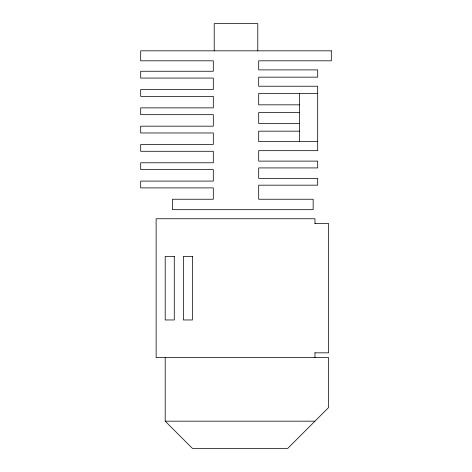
<?xml version="1.0" encoding="UTF-8"?>
<svg xmlns="http://www.w3.org/2000/svg" width="472" height="472" viewBox="0 0 472 472"><rect width="100%" height="100%" fill="white"/><g stroke="black" fill="none" stroke-linecap="round" stroke-linejoin="round"><path stroke-width="0.71" d="M317.691 93.491L258.691 93.491L258.691 104.837L299.537 104.837M299.537 112.554L258.691 112.554L258.691 123.446L299.537 123.446M299.537 131.163L258.691 131.163L258.691 141.6L317.691 141.6M314.971 223.545L328.583 223.545L328.583 352.838L314.971 352.838M314.971 357.534L156.126 357.628L156.126 218.754L314.971 218.754L314.971 223.639M165.2 357.628L165.2 421.171L314.971 421.171M165.2 421.171L192.428 448.4L287.737 448.4L328.583 407.554L328.583 357.628L314.971 357.628L314.971 352.743M299.537 93.491L299.537 141.6M257.783 50.828L257.783 23.6L214.217 23.6L214.217 50.828M331.309 50.828L140.691 50.828L140.691 60.817L213.309 60.817L213.309 71.254L140.691 71.254L140.691 78.063L213.309 78.063L213.309 89.556L140.691 89.556L140.691 96.365L213.309 96.365L213.309 107.864L140.691 107.864L140.691 114.672L213.309 114.672L213.309 126.171L140.691 126.171L140.691 132.974L213.309 132.974L213.309 144.473L140.691 144.473L140.691 151.282L213.309 151.282L213.309 162.781L140.691 162.781L140.691 169.59L213.309 169.59L213.309 181.083L140.691 181.083L140.691 187.891L213.309 187.891L213.309 199.237L172.463 199.237L172.463 209.674L313.154 209.674L313.154 199.237L258.691 199.237L258.691 185.172L317.691 185.172L317.691 178.363L258.691 178.363L258.691 167.926L317.691 167.926L317.691 161.117L258.691 161.117L258.691 150.674L317.691 150.674L317.691 86.228L258.691 86.228L258.691 77.154L317.691 77.154L317.691 69.891L258.691 69.891L258.691 60.817L331.309 60.817L331.309 50.828M174.274 256.426L165.2 256.426L165.2 319.963L174.274 319.963L174.274 256.426M192.428 256.426L183.354 256.426L183.354 319.963L192.428 319.963L192.428 256.426"/></g></svg>
